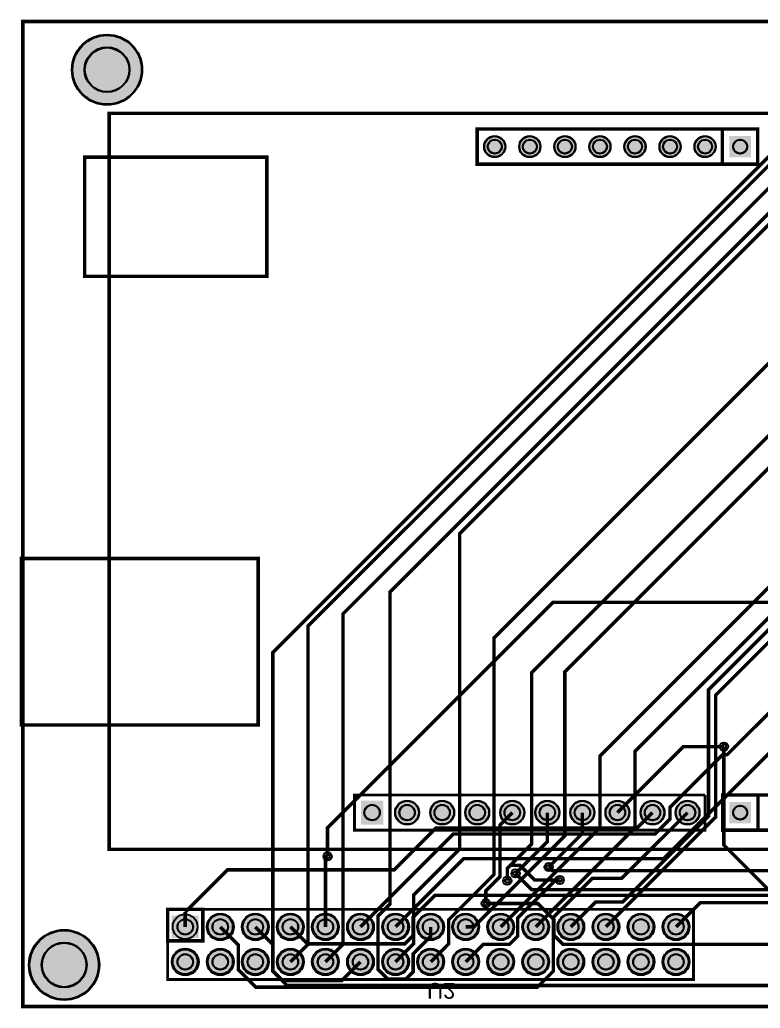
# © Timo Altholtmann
# Model space of a CAD drawing. Header units: millimetres. Extents: x 0 to 106, y 0 to 71.
# Drawn here: x -0.3 to 53.4, y -0.1 to 71.5 of the extents above; entities that cross this region are included whole.
import ezdxf

# ---------------------------------------------------------------- set-up
doc = ezdxf.new("R2010")
doc.units = ezdxf.units.MM
for name, color, linetype, true_color in [('BoardOutLine', 7, 'Continuous', 0xff00ff), ('BottomLayer', 7, 'Continuous', 0x0000ff), ('BottomSilkLayer', 7, 'Continuous', 0x66cc33), ('BottomSolderMaskLayer', 7, 'Continuous', 0xaa00ff), ('Hole', 7, 'Continuous', 0x222222), ('Multi-Layer', 7, 'Continuous', 0xc0c0c0), ('TopLayer', 7, 'Continuous', 0xff0000), ('TopSilkLayer', 7, 'Continuous', 0xffcc00), ('TopSolderMaskLayer', 7, 'Continuous', 0x800080)]:
    doc.layers.add(name, color=color, linetype=linetype, true_color=true_color)
doc.styles.get("Standard").update_dxf_attribs({"font": 'arial.ttf'})

msp = doc.modelspace()

# ---------------------------------------------------------------- hatches: boundary and pattern name
at = {"layer": 'BottomSolderMaskLayer'}
for points in [[(3.491, 67.88, 1), (8.592, 67.88, 1)], [(33.358, 62.31, 1), (34.909, 62.31, 1)], [(35.898, 62.31, 1), (37.449, 62.31, 1)], [(38.438, 62.31, 1), (39.989, 62.31, 1)], [(40.978, 62.31, 1), (42.529, 62.31, 1)], [(43.518, 62.31, 1), (45.069, 62.31, 1)], [(46.058, 62.31, 1), (47.609, 62.31, 1)], [(48.598, 62.31, 1), (50.149, 62.31, 1)], [(52.689, 61.534), (51.139, 61.534), (51.139, 63.085), (52.689, 63.085)], [(24.431, 14.925), (26.057, 14.925), (26.057, 13.174), (24.431, 13.174)], [(26.908, 14.05, 1), (28.659, 14.05, 1)], [(29.448, 14.05, 1), (31.199, 14.05, 1)], [(31.988, 14.05, 1), (33.739, 14.05, 1)], [(34.528, 14.05, 1), (36.279, 14.05, 1)], [(37.068, 14.05, 1), (38.819, 14.05, 1)], [(39.608, 14.05, 1), (41.359, 14.05, 1)], [(42.148, 14.05, 1), (43.899, 14.05, 1)], [(44.688, 14.05, 1), (46.439, 14.05, 1)], [(47.228, 14.05, 1), (48.979, 14.05, 1)], [(51.139, 14.825), (52.689, 14.825), (52.689, 13.274), (51.139, 13.274)], [(10.73, 4.956), (12.681, 4.956), (12.681, 6.582), (10.73, 6.582)], [(13.27, 5.769, 1), (15.221, 5.769, 1)], [(15.81, 5.769, 1), (17.761, 5.769, 1)], [(18.35, 5.769, 1), (20.301, 5.769, 1)], [(20.89, 5.769, 1), (22.841, 5.769, 1)], [(23.43, 5.769, 1), (25.381, 5.769, 1)], [(25.97, 5.769, 1), (27.921, 5.769, 1)], [(28.51, 5.769, 1), (30.461, 5.769, 1)], [(31.05, 5.769, 1), (33.001, 5.769, 1)], [(33.59, 5.769, 1), (35.541, 5.769, 1)], [(36.13, 5.769, 1), (38.081, 5.769, 1)], [(38.67, 5.769, 1), (40.621, 5.769, 1)], [(41.21, 5.769, 1), (43.161, 5.769, 1)], [(43.75, 5.769, 1), (45.701, 5.769, 1)], [(46.29, 5.769, 1), (48.241, 5.769, 1)], [(0.381, 3.008, 1), (5.482, 3.008, 1)], [(10.73, 3.229, 1), (12.681, 3.229, 1)], [(13.27, 3.229, 1), (15.221, 3.229, 1)], [(15.81, 3.229, 1), (17.761, 3.229, 1)], [(18.35, 3.229, 1), (20.301, 3.229, 1)], [(20.89, 3.229, 1), (22.841, 3.229, 1)], [(23.43, 3.229, 1), (25.381, 3.229, 1)], [(25.97, 3.229, 1), (27.921, 3.229, 1)], [(28.51, 3.229, 1), (30.461, 3.229, 1)], [(31.05, 3.229, 1), (33.001, 3.229, 1)], [(33.59, 3.229, 1), (35.541, 3.229, 1)], [(36.13, 3.229, 1), (38.081, 3.229, 1)], [(38.67, 3.229, 1), (40.621, 3.229, 1)], [(41.21, 3.229, 1), (43.161, 3.229, 1)], [(43.75, 3.229, 1), (45.701, 3.229, 1)], [(46.29, 3.229, 1), (48.241, 3.229, 1)]]:
    msp.add_hatch(color=256, dxfattribs=at).paths.add_polyline_path(points)
at = {"layer": 'Multi-Layer'}
for points in [[(33.384, 62.31, 1), (34.884, 62.31, 1)], [(35.924, 62.31, 1), (37.424, 62.31, 1)], [(38.464, 62.31, 1), (39.964, 62.31, 1)], [(41.004, 62.31, 1), (42.504, 62.31, 1)], [(43.544, 62.31, 1), (45.044, 62.31, 1)], [(46.084, 62.31, 1), (47.584, 62.31, 1)], [(48.624, 62.31, 1), (50.124, 62.31, 1)], [(52.664, 61.56), (51.164, 61.56), (51.164, 63.06), (52.664, 63.06)], [(24.456, 14.9), (26.031, 14.9), (26.031, 13.2), (24.456, 13.2)], [(26.934, 14.05, 1), (28.634, 14.05, 1)], [(29.474, 14.05, 1), (31.174, 14.05, 1)], [(32.014, 14.05, 1), (33.714, 14.05, 1)], [(34.554, 14.05, 1), (36.254, 14.05, 1)], [(37.094, 14.05, 1), (38.794, 14.05, 1)], [(39.634, 14.05, 1), (41.334, 14.05, 1)], [(42.174, 14.05, 1), (43.874, 14.05, 1)], [(44.714, 14.05, 1), (46.414, 14.05, 1)], [(47.254, 14.05, 1), (48.954, 14.05, 1)], [(51.164, 14.8), (52.664, 14.8), (52.664, 13.3), (51.164, 13.3)], [(10.756, 4.982), (12.656, 4.982), (12.656, 6.557), (10.756, 6.557)], [(13.296, 5.769, 1), (15.196, 5.769, 1)], [(15.836, 5.769, 1), (17.736, 5.769, 1)], [(18.376, 5.769, 1), (20.276, 5.769, 1)], [(20.916, 5.769, 1), (22.816, 5.769, 1)], [(23.456, 5.769, 1), (25.356, 5.769, 1)], [(25.996, 5.769, 1), (27.896, 5.769, 1)], [(28.536, 5.769, 1), (30.436, 5.769, 1)], [(31.076, 5.769, 1), (32.976, 5.769, 1)], [(33.616, 5.769, 1), (35.516, 5.769, 1)], [(36.156, 5.769, 1), (38.056, 5.769, 1)], [(38.696, 5.769, 1), (40.596, 5.769, 1)], [(41.236, 5.769, 1), (43.136, 5.769, 1)], [(43.776, 5.769, 1), (45.676, 5.769, 1)], [(46.316, 5.769, 1), (48.216, 5.769, 1)], [(10.756, 3.229, 1), (12.656, 3.229, 1)], [(13.296, 3.229, 1), (15.196, 3.229, 1)], [(15.836, 3.229, 1), (17.736, 3.229, 1)], [(18.376, 3.229, 1), (20.276, 3.229, 1)], [(20.916, 3.229, 1), (22.816, 3.229, 1)], [(23.456, 3.229, 1), (25.356, 3.229, 1)], [(25.996, 3.229, 1), (27.896, 3.229, 1)], [(28.536, 3.229, 1), (30.436, 3.229, 1)], [(31.076, 3.229, 1), (32.976, 3.229, 1)], [(33.616, 3.229, 1), (35.516, 3.229, 1)], [(36.156, 3.229, 1), (38.056, 3.229, 1)], [(38.696, 3.229, 1), (40.596, 3.229, 1)], [(41.236, 3.229, 1), (43.136, 3.229, 1)], [(43.776, 3.229, 1), (45.676, 3.229, 1)], [(46.316, 3.229, 1), (48.216, 3.229, 1)]]:
    msp.add_hatch(color=256, dxfattribs=at).paths.add_polyline_path(points)
at = {"layer": 'TopSolderMaskLayer'}
for points in [[(3.491, 67.88, 1), (8.592, 67.88, 1)], [(33.358, 62.31, 1), (34.909, 62.31, 1)], [(35.898, 62.31, 1), (37.449, 62.31, 1)], [(38.438, 62.31, 1), (39.989, 62.31, 1)], [(40.978, 62.31, 1), (42.529, 62.31, 1)], [(43.518, 62.31, 1), (45.069, 62.31, 1)], [(46.058, 62.31, 1), (47.609, 62.31, 1)], [(48.598, 62.31, 1), (50.149, 62.31, 1)], [(52.689, 61.534), (51.139, 61.534), (51.139, 63.085), (52.689, 63.085)], [(24.431, 14.925), (26.057, 14.925), (26.057, 13.174), (24.431, 13.174)], [(26.908, 14.05, 1), (28.659, 14.05, 1)], [(29.448, 14.05, 1), (31.199, 14.05, 1)], [(31.988, 14.05, 1), (33.739, 14.05, 1)], [(34.528, 14.05, 1), (36.279, 14.05, 1)], [(37.068, 14.05, 1), (38.819, 14.05, 1)], [(39.608, 14.05, 1), (41.359, 14.05, 1)], [(42.148, 14.05, 1), (43.899, 14.05, 1)], [(44.688, 14.05, 1), (46.439, 14.05, 1)], [(47.228, 14.05, 1), (48.979, 14.05, 1)], [(51.139, 14.825), (52.689, 14.825), (52.689, 13.274), (51.139, 13.274)], [(10.73, 4.956), (12.681, 4.956), (12.681, 6.582), (10.73, 6.582)], [(13.27, 5.769, 1), (15.221, 5.769, 1)], [(15.81, 5.769, 1), (17.761, 5.769, 1)], [(18.35, 5.769, 1), (20.301, 5.769, 1)], [(20.89, 5.769, 1), (22.841, 5.769, 1)], [(23.43, 5.769, 1), (25.381, 5.769, 1)], [(25.97, 5.769, 1), (27.921, 5.769, 1)], [(28.51, 5.769, 1), (30.461, 5.769, 1)], [(31.05, 5.769, 1), (33.001, 5.769, 1)], [(33.59, 5.769, 1), (35.541, 5.769, 1)], [(36.13, 5.769, 1), (38.081, 5.769, 1)], [(38.67, 5.769, 1), (40.621, 5.769, 1)], [(41.21, 5.769, 1), (43.161, 5.769, 1)], [(43.75, 5.769, 1), (45.701, 5.769, 1)], [(46.29, 5.769, 1), (48.241, 5.769, 1)], [(0.381, 3.008, 1), (5.482, 3.008, 1)], [(10.73, 3.229, 1), (12.681, 3.229, 1)], [(13.27, 3.229, 1), (15.221, 3.229, 1)], [(15.81, 3.229, 1), (17.761, 3.229, 1)], [(18.35, 3.229, 1), (20.301, 3.229, 1)], [(20.89, 3.229, 1), (22.841, 3.229, 1)], [(23.43, 3.229, 1), (25.381, 3.229, 1)], [(25.97, 3.229, 1), (27.921, 3.229, 1)], [(28.51, 3.229, 1), (30.461, 3.229, 1)], [(31.05, 3.229, 1), (33.001, 3.229, 1)], [(33.59, 3.229, 1), (35.541, 3.229, 1)], [(36.13, 3.229, 1), (38.081, 3.229, 1)], [(38.67, 3.229, 1), (40.621, 3.229, 1)], [(41.21, 3.229, 1), (43.161, 3.229, 1)], [(43.75, 3.229, 1), (45.701, 3.229, 1)], [(46.29, 3.229, 1), (48.241, 3.229, 1)]]:
    msp.add_hatch(color=256, dxfattribs=at).paths.add_polyline_path(points)

# ---------------------------------------------------------------- linework, layer by layer
at = {"layer": 'BoardOutLine', "const_width": 0.254}
msp.add_lwpolyline([(106.139, 0), (-0.061, 0), (-0.061, 71.365), (106.139, 71.365), (106.139, 0)], close=True, dxfattribs=at)
at = {"layer": 'BottomLayer', "const_width": 0.254}
for points in [[(67.154, 62.31), (65.715, 63.749), (56.15, 63.749), (18.056, 25.654), (18.056, 2.583), (18.762, 1.877), (23.053, 1.877), (24.406, 3.229)], [(64.614, 62.31), (63.583, 63.341), (56.382, 63.341), (20.596, 27.555), (20.596, 4.499), (19.326, 3.229)], [(62.074, 62.31), (63.105, 61.279), (67.63, 61.279), (68.28, 61.929), (68.28, 62.553), (69.068, 63.341), (70.332, 63.341), (70.806, 62.868), (70.806, 58.194), (36.813, 24.201), (36.813, 11.782), (35.04, 10.009), (35.04, 9.114)], [(56.994, 62.31), (23.136, 28.452), (23.136, 4.499), (21.866, 3.229)], [(26.946, 3.229), (28.255, 4.538), (28.255, 8.081), (31.594, 11.42), (31.594, 34.266), (59.534, 62.206), (59.534, 62.31)], [(69.694, 62.31), (34.081, 26.697), (34.081, 9.565), (30.795, 6.279), (30.795, 4.539), (29.486, 3.229)], [(29.486, 5.769), (29.486, 5.081), (28.216, 3.811), (28.216, 2.5), (27.712, 1.996), (26.368, 1.996), (25.676, 2.688), (25.676, 6.554), (26.547, 7.425), (26.547, 30.047), (55.397, 58.898)], [(32.026, 5.769), (32.618, 5.769), (39.214, 12.365), (39.214, 24.259), (73.102, 58.147)], [(34.566, 5.769), (41.754, 12.958), (41.754, 18.146), (75.398, 51.79)], [(37.106, 5.769), (44.294, 12.958), (44.294, 18.485), (75.399, 49.59)], [(75.379, 47.935), (75.379, 47.797), (50.135, 22.552), (50.135, 13.718), (42.186, 5.769)], [(73.474, 46.79), (49.625, 22.941), (49.625, 13.785), (43.415, 7.576), (41.452, 7.576), (39.646, 5.769)], [(50.733, 18.832), (50.733, 11.699), (57.789, 4.643), (59.178, 4.643), (60.067, 3.754), (60.067, 2.733), (60.909, 1.892), (71.998, 1.892), (72.728, 2.622), (72.728, 3.772), (73.417, 4.46), (75.268, 4.46), (76.577, 5.769)], [(48.104, 14.05), (43.34, 9.286), (41.199, 9.286), (38.376, 6.463), (38.376, 2.556), (37.222, 1.403), (16.826, 1.403), (15.555, 2.674), (15.555, 4.46), (14.246, 5.769)], [(35.404, 14.05), (34.514, 13.16), (34.514, 9.416), (33.486, 8.388), (33.486, 7.466)], [(37.944, 14.05), (37.944, 11.944), (35.64, 9.64)], [(40.484, 14.05), (40.484, 12.54), (38.046, 10.102)], [(22.018, 10.876), (21.866, 10.724), (21.866, 5.769)], [(32.026, 3.229), (33.296, 4.499), (35.198, 4.499), (35.797, 5.098), (35.797, 6.423), (38.541, 9.167), (38.843, 9.167), (38.843, 9.168)]]:
    msp.add_lwpolyline(points, dxfattribs=at)
at = {"layer": 'BottomSilkLayer'}
for points, const_width in [([(10.436, 4.753), (12.976, 4.753), (12.976, 7.039), (10.436, 7.039), (10.436, 4.753)], 0.254), ([(10.436, 1.959), (10.436, 7.039), (48.536, 7.039), (48.536, 1.959), (10.436, 1.959)], 0.203)]:
    msp.add_lwpolyline(points, close=True, dxfattribs=dict(at, const_width=const_width))
at = {"layer": 'BottomSolderMaskLayer'}
for centre, radius in [((6.042, 67.88), 2.551), ((6.041, 67.88), 1.633), ((34.134, 62.31), 0.775), ((36.674, 62.31), 0.775), ((39.214, 62.31), 0.775), ((41.754, 62.31), 0.775), ((44.294, 62.31), 0.775), ((46.834, 62.31), 0.775), ((49.374, 62.31), 0.775), ((34.134, 62.31), 0.517), ((36.674, 62.31), 0.517), ((39.214, 62.31), 0.517), ((41.754, 62.31), 0.517), ((44.294, 62.31), 0.517), ((46.834, 62.31), 0.517), ((49.374, 62.31), 0.517), ((51.914, 62.31), 0.517), ((25.244, 14.05), 0.568), ((27.784, 14.05), 0.875), ((27.784, 14.05), 0.566), ((30.324, 14.05), 0.875), ((30.324, 14.05), 0.566), ((32.864, 14.05), 0.875), ((32.864, 14.05), 0.566), ((35.404, 14.05), 0.875), ((35.404, 14.05), 0.566), ((37.944, 14.05), 0.875), ((37.944, 14.05), 0.566), ((40.484, 14.05), 0.875), ((40.484, 14.05), 0.566), ((43.024, 14.05), 0.875), ((43.024, 14.05), 0.566), ((45.564, 14.05), 0.875), ((45.564, 14.05), 0.566), ((48.104, 14.05), 0.875), ((48.104, 14.05), 0.566), ((51.914, 14.05), 0.517), ((14.246, 5.769), 0.975), ((16.786, 5.769), 0.975), ((19.326, 5.769), 0.975), ((21.866, 5.769), 0.975), ((24.406, 5.769), 0.975), ((26.946, 5.769), 0.975), ((29.486, 5.769), 0.975), ((32.026, 5.769), 0.975), ((34.566, 5.769), 0.975), ((37.106, 5.769), 0.975), ((39.646, 5.769), 0.975), ((42.186, 5.769), 0.975), ((44.726, 5.769), 0.975), ((47.266, 5.769), 0.975), ((11.706, 5.769), 0.565), ((14.246, 5.769), 0.565), ((16.786, 5.769), 0.565), ((19.326, 5.769), 0.565), ((21.866, 5.769), 0.565), ((24.406, 5.769), 0.565), ((26.946, 5.769), 0.565), ((29.486, 5.769), 0.565), ((32.026, 5.769), 0.565), ((34.566, 5.769), 0.565), ((37.106, 5.769), 0.565), ((39.646, 5.769), 0.565), ((42.186, 5.769), 0.565), ((44.726, 5.769), 0.565), ((47.266, 5.769), 0.565), ((2.932, 3.008), 2.551), ((2.931, 3.008), 1.633), ((11.706, 3.229), 0.975), ((11.706, 3.229), 0.565), ((14.246, 3.229), 0.975), ((14.246, 3.229), 0.565), ((16.786, 3.229), 0.975), ((16.786, 3.229), 0.565), ((19.326, 3.229), 0.975), ((19.326, 3.229), 0.565), ((21.866, 3.229), 0.975), ((21.866, 3.229), 0.565), ((24.406, 3.229), 0.975), ((24.406, 3.229), 0.565), ((26.946, 3.229), 0.975), ((26.946, 3.229), 0.565), ((29.486, 3.229), 0.975), ((29.486, 3.229), 0.565), ((32.026, 3.229), 0.975), ((32.026, 3.229), 0.565), ((34.566, 3.229), 0.975), ((34.566, 3.229), 0.565), ((37.106, 3.229), 0.975), ((37.106, 3.229), 0.565), ((39.646, 3.229), 0.975), ((39.646, 3.229), 0.565), ((42.186, 3.229), 0.975), ((42.186, 3.229), 0.565), ((44.726, 3.229), 0.975), ((44.726, 3.229), 0.565), ((47.266, 3.229), 0.975), ((47.266, 3.229), 0.565)]:
    msp.add_circle(centre, radius, dxfattribs=at)
at = {"layer": 'Hole'}
for centre in [(50.733, 18.832), (22.018, 10.876), (38.046, 10.101), (35.64, 9.64), (38.843, 9.167), (35.04, 9.114), (33.486, 7.466)]:
    msp.add_circle(centre, 0.153, dxfattribs=at)
at = {"layer": 'Multi-Layer'}
for centre, radius in [((6.042, 67.88), 2.5), ((6.041, 67.88), 1.6), ((34.134, 62.31), 0.75), ((36.674, 62.31), 0.75), ((39.214, 62.31), 0.75), ((41.754, 62.31), 0.75), ((44.294, 62.31), 0.75), ((46.834, 62.31), 0.75), ((49.374, 62.31), 0.75), ((34.134, 62.31), 0.5), ((36.674, 62.31), 0.5), ((39.214, 62.31), 0.5), ((41.754, 62.31), 0.5), ((44.294, 62.31), 0.5), ((46.834, 62.31), 0.5), ((49.374, 62.31), 0.5), ((51.914, 62.31), 0.5), ((50.733, 18.832), 0.305), ((25.244, 14.05), 0.55), ((27.784, 14.05), 0.85), ((27.784, 14.05), 0.55), ((30.324, 14.05), 0.85), ((30.324, 14.05), 0.55), ((32.864, 14.05), 0.85), ((32.864, 14.05), 0.55), ((35.404, 14.05), 0.85), ((35.404, 14.05), 0.55), ((37.944, 14.05), 0.85), ((37.944, 14.05), 0.55), ((40.484, 14.05), 0.85), ((40.484, 14.05), 0.55), ((43.024, 14.05), 0.85), ((43.024, 14.05), 0.55), ((45.564, 14.05), 0.85), ((45.564, 14.05), 0.55), ((48.104, 14.05), 0.85), ((48.104, 14.05), 0.55), ((51.914, 14.05), 0.5), ((22.018, 10.876), 0.305), ((38.046, 10.101), 0.305), ((35.04, 9.114), 0.305), ((35.64, 9.64), 0.305), ((38.843, 9.167), 0.305), ((33.486, 7.466), 0.305), ((14.246, 5.769), 0.95), ((16.786, 5.769), 0.95), ((19.326, 5.769), 0.95), ((21.866, 5.769), 0.95), ((24.406, 5.769), 0.95), ((26.946, 5.769), 0.95), ((29.486, 5.769), 0.95), ((32.026, 5.769), 0.95), ((34.566, 5.769), 0.95), ((37.106, 5.769), 0.95), ((39.646, 5.769), 0.95), ((42.186, 5.769), 0.95), ((44.726, 5.769), 0.95), ((47.266, 5.769), 0.95), ((11.706, 5.769), 0.55), ((14.246, 5.769), 0.55), ((16.786, 5.769), 0.55), ((19.326, 5.769), 0.55), ((21.866, 5.769), 0.55), ((24.406, 5.769), 0.55), ((26.946, 5.769), 0.55), ((29.486, 5.769), 0.55), ((32.026, 5.769), 0.55), ((34.566, 5.769), 0.55), ((37.106, 5.769), 0.55), ((39.646, 5.769), 0.55), ((42.186, 5.769), 0.55), ((44.726, 5.769), 0.55), ((47.266, 5.769), 0.55), ((2.932, 3.008), 2.5), ((2.931, 3.008), 1.6), ((11.706, 3.229), 0.95), ((11.706, 3.229), 0.55), ((14.246, 3.229), 0.95), ((14.246, 3.229), 0.55), ((16.786, 3.229), 0.95), ((16.786, 3.229), 0.55), ((19.326, 3.229), 0.95), ((19.326, 3.229), 0.55), ((21.866, 3.229), 0.95), ((21.866, 3.229), 0.55), ((24.406, 3.229), 0.95), ((24.406, 3.229), 0.55), ((26.946, 3.229), 0.95), ((26.946, 3.229), 0.55), ((29.486, 3.229), 0.95), ((29.486, 3.229), 0.55), ((32.026, 3.229), 0.95), ((32.026, 3.229), 0.55), ((34.566, 3.229), 0.95), ((34.566, 3.229), 0.55), ((37.106, 3.229), 0.95), ((37.106, 3.229), 0.55), ((39.646, 3.229), 0.95), ((39.646, 3.229), 0.55), ((42.186, 3.229), 0.95), ((42.186, 3.229), 0.55), ((44.726, 3.229), 0.95), ((44.726, 3.229), 0.55), ((47.266, 3.229), 0.95), ((47.266, 3.229), 0.55)]:
    msp.add_circle(centre, radius, dxfattribs=at)
at = {"layer": 'TopLayer', "const_width": 0.254}
for points in [[(24.406, 5.769), (31.137, 12.5), (45.757, 12.5), (46.834, 13.578), (46.834, 14.44), (50.641, 18.247), (50.975, 18.247), (60.749, 28.02), (100.599, 28.02), (101.355, 28.776), (101.355, 30.649), (100.174, 31.83)], [(100.174, 29.29), (38.353, 29.29), (22.018, 12.956), (22.018, 10.876)], [(100.174, 26.75), (62.418, 26.75), (46.381, 10.713), (31.889, 10.713), (26.946, 5.769)], [(43.024, 14.05), (47.806, 18.832), (50.733, 18.832)], [(100.174, 16.59), (91.44, 7.855), (60.556, 7.855), (60.359, 8.052), (29.805, 8.052), (28.216, 6.463), (28.216, 5.137), (27.617, 4.538), (20.557, 4.538), (19.326, 5.769)], [(11.706, 6.836), (14.77, 9.9), (26.835, 9.9), (29.855, 12.919), (44.433, 12.919), (45.564, 14.05)], [(100.174, 14.05), (93.572, 7.448), (60.387, 7.448), (60.31, 7.524), (49.021, 7.524), (47.266, 5.769)], [(35.04, 9.114), (35.04, 10.009), (35.257, 10.226), (35.972, 10.226), (37.03, 9.168), (38.843, 9.168)], [(38.046, 10.102), (38.308, 9.839), (75.048, 9.839)], [(78.965, 8.461), (36.818, 8.461), (35.64, 9.64)], [(101.689, 8.499), (101.689, 8.029), (95.186, 1.526), (19.073, 1.526), (18.056, 2.543), (18.056, 4.499), (16.786, 5.769)], [(84.197, 5.769), (82.929, 4.501), (39.073, 4.501), (38.415, 5.159), (38.415, 6.31), (37.258, 7.466), (33.486, 7.466)], [(11.706, 5.769), (11.706, 6.836)]]:
    msp.add_lwpolyline(points, dxfattribs=at)
at = {"layer": 'TopSilkLayer', "const_width": 0.254}
for points in [[(106.132, 0.008), (-0.068, 0.008), (-0.068, 71.373), (106.132, 71.373), (106.132, 0.008)], [(6.194, 64.723), (105.254, 64.723), (105.254, 11.383), (6.194, 11.383), (6.194, 64.723)], [(32.864, 61.04), (32.864, 63.58), (53.184, 63.58), (53.184, 61.04), (32.864, 61.04)], [(4.416, 61.548), (17.624, 61.548), (17.624, 52.912), (4.416, 52.912), (4.416, 61.548)], [(-0.156, 32.465), (16.989, 32.465), (16.989, 20.4), (-0.156, 20.4), (-0.156, 32.465)], [(70.964, 15.32), (70.964, 12.78), (50.644, 12.78), (50.644, 15.32), (70.964, 15.32)]]:
    msp.add_lwpolyline(points, close=True, dxfattribs=at)
at = {"layer": 'TopSilkLayer'}
for points, const_width in [([(50.62, 61.04), (50.62, 63.58)], 0.254), ([(25.879, 15.32), (23.974, 15.32), (23.974, 12.78), (49.374, 12.78), (49.374, 15.32)], 0.203), ([(49.374, 15.32), (25.879, 15.32)], 0.203), ([(53.207, 15.32), (53.207, 12.78)], 0.254), ([(52.532, 0.008), (6.432, 0.008)], 0.254)]:
    msp.add_lwpolyline(points, dxfattribs=dict(at, const_width=const_width))
for centre, radius in [((6.042, 67.88), 2.5), ((11.701, 5.778), 0.9), ((14.242, 5.778), 0.9), ((16.782, 5.778), 0.9), ((19.322, 5.778), 0.9), ((21.862, 5.778), 0.9), ((24.402, 5.778), 0.9), ((26.942, 5.778), 0.9), ((29.482, 5.778), 0.9), ((32.022, 5.778), 0.9), ((34.562, 5.778), 0.9), ((37.102, 5.778), 0.9), ((39.642, 5.778), 0.9), ((42.182, 5.778), 0.9), ((44.722, 5.778), 0.9), ((47.262, 5.778), 0.9), ((2.932, 3.008), 2.5), ((11.701, 3.238), 0.9), ((14.242, 3.238), 0.9), ((16.782, 3.238), 0.9), ((19.322, 3.238), 0.9), ((21.862, 3.238), 0.9), ((24.402, 3.238), 0.9), ((26.942, 3.238), 0.9), ((29.482, 3.238), 0.9), ((32.022, 3.238), 0.9), ((34.562, 3.238), 0.9), ((37.102, 3.238), 0.9), ((39.642, 3.238), 0.9), ((42.182, 3.238), 0.9), ((44.722, 3.238), 0.9), ((47.262, 3.238), 0.9)]:
    msp.add_circle(centre, radius, dxfattribs=at)
at = {"layer": 'TopSolderMaskLayer'}
for centre, radius in [((6.042, 67.88), 2.551), ((6.041, 67.88), 1.633), ((34.134, 62.31), 0.775), ((36.674, 62.31), 0.775), ((39.214, 62.31), 0.775), ((41.754, 62.31), 0.775), ((44.294, 62.31), 0.775), ((46.834, 62.31), 0.775), ((49.374, 62.31), 0.775), ((34.134, 62.31), 0.517), ((36.674, 62.31), 0.517), ((39.214, 62.31), 0.517), ((41.754, 62.31), 0.517), ((44.294, 62.31), 0.517), ((46.834, 62.31), 0.517), ((49.374, 62.31), 0.517), ((51.914, 62.31), 0.517), ((25.244, 14.05), 0.568), ((27.784, 14.05), 0.875), ((27.784, 14.05), 0.566), ((30.324, 14.05), 0.875), ((30.324, 14.05), 0.566), ((32.864, 14.05), 0.875), ((32.864, 14.05), 0.566), ((35.404, 14.05), 0.875), ((35.404, 14.05), 0.566), ((37.944, 14.05), 0.875), ((37.944, 14.05), 0.566), ((40.484, 14.05), 0.875), ((40.484, 14.05), 0.566), ((43.024, 14.05), 0.875), ((43.024, 14.05), 0.566), ((45.564, 14.05), 0.875), ((45.564, 14.05), 0.566), ((48.104, 14.05), 0.875), ((48.104, 14.05), 0.566), ((51.914, 14.05), 0.517), ((14.246, 5.769), 0.975), ((16.786, 5.769), 0.975), ((19.326, 5.769), 0.975), ((21.866, 5.769), 0.975), ((24.406, 5.769), 0.975), ((26.946, 5.769), 0.975), ((29.486, 5.769), 0.975), ((32.026, 5.769), 0.975), ((34.566, 5.769), 0.975), ((37.106, 5.769), 0.975), ((39.646, 5.769), 0.975), ((42.186, 5.769), 0.975), ((44.726, 5.769), 0.975), ((47.266, 5.769), 0.975), ((11.706, 5.769), 0.565), ((14.246, 5.769), 0.565), ((16.786, 5.769), 0.565), ((19.326, 5.769), 0.565), ((21.866, 5.769), 0.565), ((24.406, 5.769), 0.565), ((26.946, 5.769), 0.565), ((29.486, 5.769), 0.565), ((32.026, 5.769), 0.565), ((34.566, 5.769), 0.565), ((37.106, 5.769), 0.565), ((39.646, 5.769), 0.565), ((42.186, 5.769), 0.565), ((44.726, 5.769), 0.565), ((47.266, 5.769), 0.565), ((2.932, 3.008), 2.551), ((2.931, 3.008), 1.633), ((11.706, 3.229), 0.975), ((11.706, 3.229), 0.565), ((14.246, 3.229), 0.975), ((14.246, 3.229), 0.565), ((16.786, 3.229), 0.975), ((16.786, 3.229), 0.565), ((19.326, 3.229), 0.975), ((19.326, 3.229), 0.565), ((21.866, 3.229), 0.975), ((21.866, 3.229), 0.565), ((24.406, 3.229), 0.975), ((24.406, 3.229), 0.565), ((26.946, 3.229), 0.975), ((26.946, 3.229), 0.565), ((29.486, 3.229), 0.975), ((29.486, 3.229), 0.565), ((32.026, 3.229), 0.975), ((32.026, 3.229), 0.565), ((34.566, 3.229), 0.975), ((34.566, 3.229), 0.565), ((37.106, 3.229), 0.975), ((37.106, 3.229), 0.565), ((39.646, 3.229), 0.975), ((39.646, 3.229), 0.565), ((42.186, 3.229), 0.975), ((42.186, 3.229), 0.565), ((44.726, 3.229), 0.975), ((44.726, 3.229), 0.565), ((47.266, 3.229), 0.975), ((47.266, 3.229), 0.565)]:
    msp.add_circle(centre, radius, dxfattribs=at)

# ---------------------------------------------------------------- texts
at = {"layer": 'BottomSilkLayer', "text_generation_flag": 2}
msp.add_text('U2', height=1.143, rotation=180, dxfattribs=at).set_placement((29.232, 1.705))

doc.saveas('drawing.dxf')
